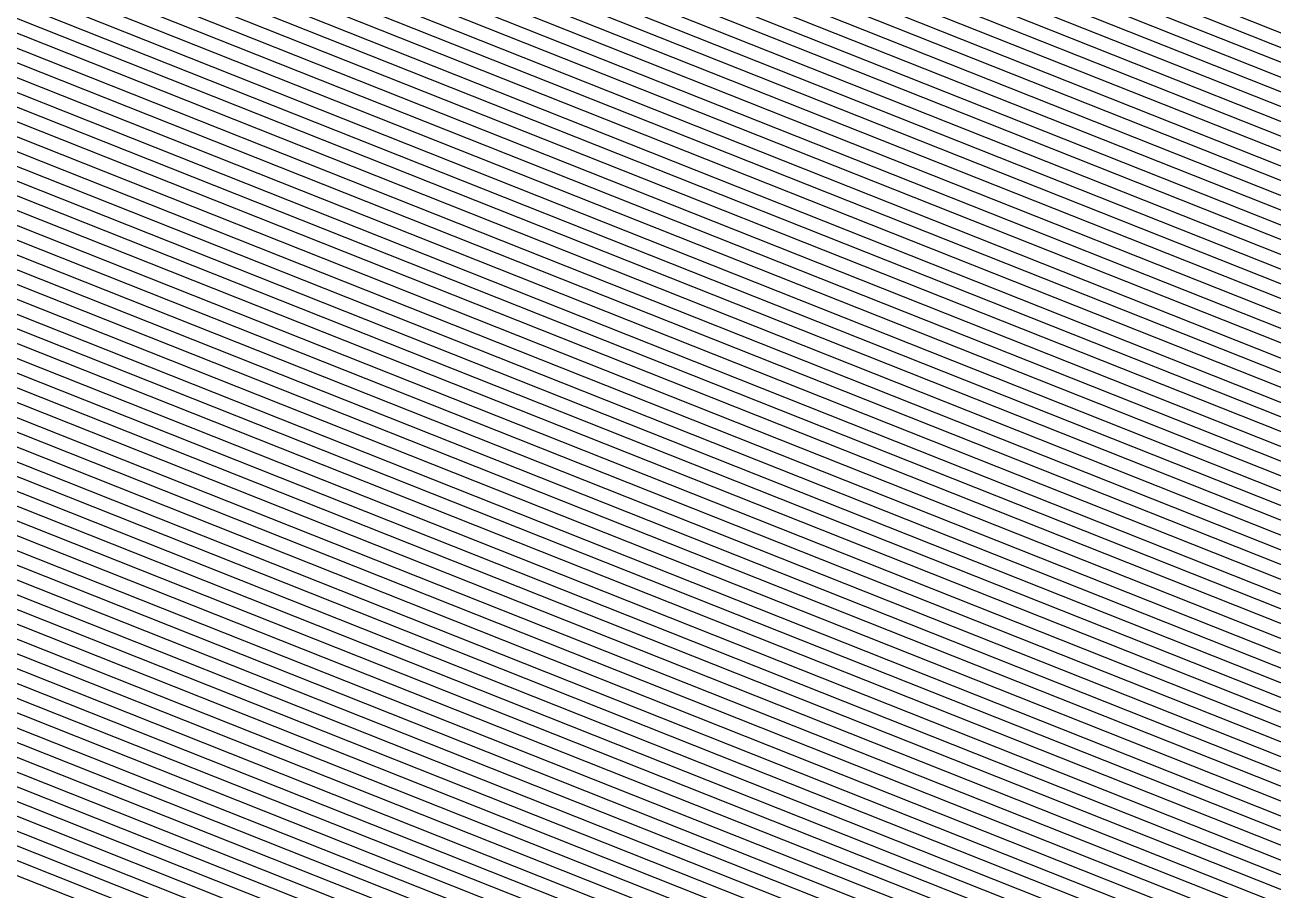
# Model space of a CAD drawing. Extents: x 7084 to 11035, y 13750 to 16729.
# Drawn here: x 8488.24 to 8531.48, y 14605.57 to 14635.54 of the extents above; entities that cross this region are included whole.
import ezdxf

# ---------------------------------------------------------------- set-up
doc = ezdxf.new("R2010")
doc.units = 0
doc.layers.add('Default', color=7, linetype='Continuous')

msp = doc.modelspace()

# ---------------------------------------------------------------- linework, layer by layer
at = {"layer": 'Default'}
for points in [[(8949.299, 16008.687), (9226.127, 15817.39), (9301.122, 15815.047), (9343.306, 15800.204), (9386.272, 15783.799), (9758.672, 15882.745), (9876.632, 15850.716), (10071.071, 15596.754), (10087.549, 15382.37), (10086.768, 15289.407), (10058.645, 15167.54), (10022.393, 14560.669), (9997.395, 14520.828), (9634.882, 14388.899), (9560.668, 14363.901), (9461.456, 14365.463), (9336.225, 14236.833), (8888.027, 14309.394), (8858.367, 14527.076), (8779.466, 14540.356), (8720.095, 14541.919), (8671.661, 14541.919), (8642.756, 14551.293), (8260.47, 14703.011)], [(8955.257, 15983.881), (9212.161, 15806.352), (9297.633, 15803.681), (9345.711, 15786.765), (9394.68, 15768.068), (9740.278, 15859.893), (9874.718, 15823.389), (10055.163, 15587.705), (10070.455, 15388.75), (10069.565, 15282.8), (10037.513, 15143.908), (10003.871, 14580.712), (9975.38, 14535.305), (9638.957, 14412.872), (9554.375, 14384.381), (9441.303, 14386.162), (9325.084, 14266.789), (8909.143, 14334.127), (8881.618, 14536.143), (8791.694, 14551.279), (8724.028, 14553.059), (8668.827, 14553.059), (8635.885, 14563.743), (8281.112, 14704.542)], [(9747.054, 15868.312), (9875.424, 15833.457), (10061.024, 15591.038), (10076.753, 15386.399), (10075.903, 15285.234), (10045.298, 15152.614), (10010.695, 14573.328), (9983.491, 14529.972), (9637.456, 14404.04), (9556.694, 14376.836), (9448.728, 14378.536), (9329.189, 14255.752), (8901.363, 14325.015), (8873.051, 14532.802), (8787.189, 14547.255), (8722.579, 14548.955), (8669.871, 14548.955), (8638.417, 14559.156), (8273.507, 14703.978)], [(9877.841, 15867.975), (10081.118, 15602.469), (10098.345, 15378.34), (10097.632, 15293.58), (10071.991, 15182.466), (10034.092, 14548.01), (10011.299, 14511.684), (9632.308, 14373.759), (9564.643, 14350.966), (9474.185, 14352.391), (9343.261, 14217.914), (8874.691, 14293.772), (8843.682, 14521.349), (8771.743, 14533.458), (8717.611, 14534.882), (8673.45, 14534.882), (8647.096, 14543.43), (8247.434, 14702.044)], [(9877.74, 15866.537), (10080.281, 15601.992), (10097.445, 15378.676), (10096.727, 15293.232), (10070.879, 15181.222), (10033.117, 14549.065), (10010.14, 14512.446), (9632.523, 14375.021), (9564.312, 14352.044), (9473.124, 14353.48), (9342.675, 14219.49), (8875.802, 14295.074), (8844.906, 14521.826), (8772.387, 14534.033), (8717.818, 14535.469), (8673.301, 14535.469), (8646.735, 14544.085), (8248.52, 14702.124)], [(9877.64, 15865.098), (10079.443, 15601.516), (10096.545, 15379.012), (10095.822, 15292.885), (10069.766, 15179.979), (10032.142, 14550.12), (10008.982, 14513.208), (9632.737, 14376.282), (9563.981, 14353.122), (9472.064, 14354.57), (9342.088, 14221.067), (8876.913, 14296.376), (8846.13, 14522.304), (8773.03, 14534.608), (8718.025, 14536.055), (8673.152, 14536.055), (8646.373, 14544.74), (8249.606, 14702.205)], [(9877.438, 15862.222), (10077.769, 15600.564), (10094.746, 15379.683), (10094.011, 15292.189), (10067.542, 15177.491), (10030.192, 14552.229), (10006.664, 14514.732), (9633.166, 14378.806), (9563.318, 14355.278), (9469.942, 14356.748), (9340.916, 14224.22), (8879.136, 14298.98), (8848.577, 14523.258), (8774.318, 14535.757), (8718.439, 14537.228), (8672.854, 14537.228), (8645.65, 14546.051), (8251.779, 14702.366)], [(9877.337, 15860.784), (10076.932, 15600.087), (10093.846, 15380.019), (10093.105, 15291.841), (10066.43, 15176.247), (10029.217, 14553.284), (10005.506, 14515.494), (9633.381, 14380.067), (9562.987, 14356.356), (9468.881, 14357.838), (9340.329, 14225.797), (8880.247, 14300.281), (8849.801, 14523.735), (8774.961, 14536.332), (8718.646, 14537.814), (8672.705, 14537.814), (8645.288, 14546.706), (8252.866, 14702.447)], [(9877.237, 15859.346), (10076.094, 15599.611), (10092.947, 15380.355), (10092.2, 15291.494), (10065.318, 15175.003), (10028.242, 14554.339), (10004.347, 14516.256), (9633.595, 14381.329), (9562.656, 14357.434), (9467.821, 14358.927), (9339.743, 14227.373), (8881.359, 14301.583), (8851.025, 14524.213), (8775.605, 14536.907), (8718.853, 14538.4), (8672.556, 14538.4), (8644.926, 14547.361), (8253.952, 14702.527)], [(9877.035, 15856.469), (10074.42, 15598.659), (10091.147, 15381.026), (10090.389, 15290.798), (10063.093, 15172.516), (10026.293, 14556.449), (10002.03, 14517.78), (9634.024, 14383.852), (9561.993, 14359.589), (9465.699, 14361.106), (9338.57, 14230.527), (8883.582, 14304.187), (8853.472, 14525.167), (8776.892, 14538.057), (8719.267, 14539.573), (8672.257, 14539.573), (8644.203, 14548.672), (8256.125, 14702.688)], [(8257.211, 14702.769), (8643.841, 14549.327), (8672.108, 14540.16), (8719.474, 14540.16), (8777.535, 14538.632), (8854.696, 14525.644), (8884.693, 14305.488), (9337.984, 14232.103), (9464.639, 14362.195), (9561.662, 14360.667), (9634.239, 14385.114), (10000.871, 14518.542), (10025.318, 14557.504), (10061.981, 15171.272), (10089.484, 15290.45), (10090.248, 15381.362), (10073.583, 15598.182), (9876.934, 15855.031)], [(9876.834, 15853.593), (10072.745, 15597.706), (10089.348, 15381.698), (10088.578, 15290.103), (10060.869, 15170.028), (10024.343, 14558.559), (9999.712, 14519.304), (9634.453, 14386.376), (9561.331, 14361.745), (9463.578, 14363.285), (9337.397, 14233.68), (8885.804, 14306.79), (8855.919, 14526.121), (8778.179, 14539.206), (8719.681, 14540.746), (8671.959, 14540.746), (8643.48, 14549.982), (8258.297, 14702.85)], [(8259.384, 14702.93), (8643.118, 14550.638), (8671.81, 14541.332), (8719.888, 14541.332), (8778.822, 14539.781), (8857.143, 14526.599), (8886.916, 14308.092), (9336.811, 14235.256), (9462.517, 14364.374), (9561, 14362.823), (9634.668, 14387.638), (9998.554, 14520.066), (10023.368, 14559.614), (10059.757, 15168.784), (10087.673, 15289.755), (10088.449, 15382.034), (10071.908, 15597.23), (9876.733, 15852.154)], [(9732.533, 15850.271), (9873.913, 15811.883), (10048.466, 15583.894), (10063.258, 15391.436), (10062.322, 15280.018), (10028.616, 15133.957), (9996.072, 14589.152), (9966.111, 14541.401), (9640.673, 14422.965), (9551.726, 14393.004), (9432.817, 14394.877), (9320.393, 14279.402), (8918.034, 14344.541), (8891.407, 14539.961), (8796.842, 14555.878), (8725.684, 14557.75), (8667.634, 14557.75), (8632.992, 14568.986), (8289.803, 14705.187)], [(9876.431, 15847.84), (10069.396, 15595.801), (10085.75, 15383.041), (10084.957, 15288.712), (10056.42, 15165.053), (10020.444, 14562.779), (9995.078, 14522.352), (9635.311, 14391.423), (9560.006, 14366.057), (9459.335, 14367.642), (9335.052, 14239.986), (8890.25, 14311.997), (8860.814, 14528.03), (8780.753, 14541.506), (8720.509, 14543.091), (8671.363, 14543.091), (8642.033, 14552.604), (8262.643, 14703.172)], [(9876.33, 15846.401), (10068.559, 15595.325), (10084.85, 15383.377), (10084.051, 15288.364), (10055.308, 15163.809), (10019.469, 14563.834), (9993.919, 14523.114), (9635.526, 14392.684), (9559.675, 14367.135), (9458.274, 14368.732), (9334.466, 14241.563), (8891.361, 14313.299), (8862.038, 14528.507), (8781.397, 14542.081), (8720.716, 14543.678), (8671.213, 14543.678), (8641.672, 14553.259), (8263.729, 14703.253)], [(9295.43, 15796.503), (9347.231, 15778.277), (9399.99, 15758.133), (9728.661, 15845.46), (9873.51, 15806.131), (10045.117, 15581.989), (10059.66, 15392.779), (10058.7, 15278.627), (10024.167, 15128.982), (9992.172, 14593.372), (9961.476, 14544.449), (9641.531, 14428.012), (9550.401, 14397.316), (9428.574, 14399.234), (9318.048, 14285.708), (8922.479, 14349.748), (8896.302, 14541.87), (8799.416, 14558.177), (8726.512, 14560.096), (8667.038, 14560.096), (8631.545, 14571.607), (8294.149, 14705.509)], [(9876.229, 15844.963), (10067.722, 15594.848), (10083.95, 15383.713), (10083.146, 15288.016), (10054.196, 15162.565), (10018.494, 14564.889), (9992.76, 14523.876), (9635.74, 14393.946), (9559.344, 14368.213), (9457.214, 14369.821), (9333.879, 14243.139), (8892.473, 14314.601), (8863.262, 14528.985), (8782.04, 14542.656), (8720.923, 14544.264), (8671.064, 14544.264), (8641.31, 14553.914), (8264.816, 14703.333)], [(9876.129, 15843.525), (10066.885, 15594.372), (10083.051, 15384.049), (10082.241, 15287.668), (10053.084, 15161.321), (10017.519, 14565.944), (9991.602, 14524.638), (9635.955, 14395.208), (9559.012, 14369.29), (9456.153, 14370.91), (9333.293, 14244.716), (8893.584, 14315.902), (8864.485, 14529.462), (8782.684, 14543.231), (8721.13, 14544.85), (8670.915, 14544.85), (8640.948, 14554.569), (8265.902, 14703.414)], [(9876.028, 15842.087), (10066.048, 15593.896), (10082.151, 15384.384), (10081.335, 15287.321), (10051.971, 15160.077), (10016.544, 14566.998), (9990.443, 14525.4), (9636.169, 14396.47), (9558.681, 14370.368), (9455.092, 14372), (9332.707, 14246.293), (8894.695, 14317.204), (8865.709, 14529.939), (8783.327, 14543.805), (8721.337, 14545.437), (8670.766, 14545.437), (8640.587, 14555.225), (8266.989, 14703.494)], [(9875.826, 15839.21), (10064.373, 15592.943), (10080.352, 15385.056), (10079.524, 15286.625), (10049.747, 15157.59), (10014.594, 14569.108), (9988.126, 14526.924), (9636.598, 14398.993), (9558.019, 14372.524), (9452.971, 14374.178), (9331.534, 14249.446), (8896.918, 14319.808), (8868.157, 14530.894), (8784.614, 14544.955), (8721.751, 14546.609), (8670.468, 14546.609), (8639.863, 14556.535), (8269.161, 14703.656)], [(9875.222, 15830.581), (10059.35, 15590.086), (10074.954, 15387.071), (10074.092, 15284.539), (10043.074, 15150.127), (10008.745, 14575.438), (9981.173, 14531.496), (9637.885, 14406.563), (9556.031, 14378.991), (9446.606, 14380.715), (9328.016, 14258.906), (8903.586, 14327.618), (8875.499, 14533.757), (8788.476, 14548.404), (8722.993, 14550.128), (8669.573, 14550.128), (8637.693, 14560.467), (8275.68, 14704.139)], [(8277.853, 14704.3), (8636.97, 14561.777), (8669.275, 14551.3), (8723.407, 14551.3), (8789.763, 14549.554), (8877.946, 14534.711), (8905.809, 14330.222), (9326.843, 14262.059), (9444.485, 14382.893), (9555.369, 14381.147), (9638.314, 14409.087), (9978.856, 14533.02), (10006.795, 14577.548), (10040.85, 15147.639), (10072.281, 15283.843), (10073.154, 15387.742), (10057.675, 15589.133), (9875.021, 15827.704)], [(9192.316, 15790.667), (9292.677, 15787.531), (9349.13, 15767.668), (9406.628, 15745.714), (9714.14, 15827.419), (9871.999, 15784.557), (10032.558, 15574.845), (10046.165, 15397.816), (10045.119, 15273.411), (10007.484, 15110.324), (9977.549, 14609.195), (9944.096, 14555.879), (9644.748, 14446.938), (9545.433, 14413.484), (9412.664, 14415.575), (9309.253, 14309.357), (8939.15, 14369.275), (8914.658, 14549.028), (8809.07, 14566.8), (8729.617, 14568.891), (8664.801, 14568.891), (8626.12, 14581.436), (8310.445, 14706.718)], [(9874.92, 15826.266), (10056.838, 15588.657), (10072.255, 15388.078), (10071.376, 15283.495), (10039.737, 15146.395), (10005.821, 14578.603), (9977.697, 14533.781), (9638.528, 14410.348), (9555.038, 14382.225), (9443.424, 14383.983), (9326.257, 14263.636), (8906.92, 14331.524), (8879.17, 14535.188), (8790.407, 14550.129), (8723.614, 14551.887), (8669.126, 14551.887), (8636.608, 14562.433), (8278.939, 14704.381)], [(9349.509, 15765.546), (9407.956, 15743.23), (9711.235, 15823.811), (9871.697, 15780.242), (10030.046, 15573.417), (10043.466, 15398.824), (10042.403, 15272.367), (10004.148, 15106.593), (9974.625, 14612.36), (9940.62, 14558.165), (9645.391, 14450.723), (9544.439, 14416.718), (9409.481, 14418.843), (9307.493, 14314.087), (8942.484, 14373.18), (8918.329, 14550.459), (8811.001, 14568.525), (8730.238, 14570.65), (8664.354, 14570.65), (8625.035, 14583.402), (8313.704, 14706.96)], [(9710.267, 15822.608), (9871.596, 15778.804), (10029.209, 15572.94), (10042.566, 15399.159), (10041.498, 15272.02), (10003.035, 15105.349), (9973.65, 14613.415), (9939.461, 14558.927), (9645.606, 14451.985), (9544.108, 14417.796), (9408.421, 14419.933), (9306.907, 14315.664), (8943.595, 14374.482), (8919.553, 14550.937), (8811.644, 14569.099), (8730.446, 14571.236), (8664.205, 14571.236), (8624.674, 14584.057), (8314.79, 14707.04)], [(9874.618, 15821.951), (10054.326, 15587.228), (10069.556, 15389.085), (10068.66, 15282.452), (10036.401, 15142.664), (10002.896, 14581.767), (9974.221, 14536.067), (9639.172, 14414.133), (9554.044, 14385.459), (9440.242, 14387.251), (9324.498, 14268.365), (8910.254, 14335.429), (8882.841, 14536.62), (8792.337, 14551.854), (8724.235, 14553.646), (8668.678, 14553.646), (8635.523, 14564.399), (8282.198, 14704.623)], [(9874.517, 15820.513), (10053.489, 15586.752), (10068.656, 15389.421), (10067.754, 15282.104), (10035.289, 15141.42), (10001.921, 14582.822), (9973.063, 14536.829), (9639.386, 14415.395), (9553.713, 14386.537), (9439.181, 14388.34), (9323.911, 14269.942), (8911.366, 14336.731), (8884.065, 14537.097), (8792.981, 14552.428), (8724.442, 14554.232), (8668.529, 14554.232), (8635.162, 14565.054), (8283.285, 14704.703)], [(9874.416, 15819.075), (10052.652, 15586.276), (10067.757, 15389.757), (10066.849, 15281.757), (10034.177, 15140.176), (10000.946, 14583.877), (9971.904, 14537.591), (9639.601, 14416.657), (9553.382, 14387.615), (9438.121, 14389.43), (9323.325, 14271.519), (8912.477, 14338.033), (8885.289, 14537.575), (8793.624, 14553.003), (8724.649, 14554.818), (8668.38, 14554.818), (8634.8, 14565.709), (8284.371, 14704.784)], [(9291.208, 15782.745), (9350.142, 15762.009), (9410.168, 15739.09), (9706.395, 15817.797), (9871.193, 15773.051), (10025.86, 15571.035), (10038.968, 15400.503), (10037.876, 15270.629), (9998.587, 15100.374), (9969.75, 14617.635), (9934.826, 14561.975), (9646.464, 14457.031), (9542.783, 14422.107), (9404.178, 14424.29), (9304.562, 14321.97), (8948.041, 14379.689), (8924.448, 14552.845), (8814.218, 14571.399), (8731.274, 14573.582), (8663.608, 14573.582), (8623.227, 14586.678), (8319.136, 14707.363)], [(9874.316, 15817.636), (10051.815, 15585.799), (10066.857, 15390.093), (10065.944, 15281.409), (10033.064, 15138.932), (9999.971, 14584.932), (9970.745, 14538.353), (9639.815, 14417.919), (9553.051, 14388.693), (9437.06, 14390.519), (9322.739, 14273.095), (8913.588, 14339.334), (8886.512, 14538.052), (8794.268, 14553.578), (8724.856, 14555.405), (8668.231, 14555.405), (8634.438, 14566.364), (8285.457, 14704.864)], [(9874.215, 15816.198), (10050.977, 15585.323), (10065.957, 15390.429), (10065.038, 15281.061), (10031.952, 15137.688), (9998.996, 14585.987), (9969.587, 14539.115), (9640.03, 14419.18), (9552.719, 14389.77), (9435.999, 14391.609), (9322.152, 14274.672), (8914.7, 14340.636), (8887.736, 14538.529), (8794.911, 14554.153), (8725.063, 14555.991), (8668.082, 14555.991), (8634.077, 14567.02), (8286.544, 14704.945)], [(8287.63, 14705.026), (8633.715, 14567.675), (8667.933, 14556.577), (8725.27, 14556.577), (8795.555, 14554.728), (8888.96, 14539.006), (8915.811, 14341.938), (9321.566, 14276.248), (9434.939, 14392.698), (9552.388, 14390.848), (9640.244, 14420.442), (9968.428, 14539.877), (9998.022, 14587.042), (10030.84, 15136.445), (10064.133, 15280.713), (10065.058, 15390.764), (10050.14, 15584.847), (9874.114, 15814.76)], [(8288.717, 14705.106), (8633.353, 14568.33), (8667.784, 14557.164), (8725.477, 14557.164), (8796.199, 14555.303), (8890.184, 14539.483), (8916.923, 14343.24), (9320.98, 14277.825), (9433.878, 14393.787), (9552.057, 14391.926), (9640.459, 14421.704), (9967.269, 14540.639), (9997.047, 14588.097), (10029.728, 15135.201), (10063.227, 15280.366), (10064.158, 15391.1), (10049.303, 15584.371), (9874.013, 15813.322)], [(9873.812, 15810.445), (10047.628, 15583.418), (10062.359, 15391.772), (10061.417, 15279.67), (10027.503, 15132.713), (9995.097, 14590.207), (9964.952, 14542.163), (9640.887, 14424.227), (9551.394, 14394.082), (9431.756, 14395.966), (9319.807, 14280.978), (8919.145, 14345.843), (8892.631, 14540.438), (8797.486, 14556.452), (8725.891, 14558.336), (8667.485, 14558.336), (8632.63, 14569.641), (8290.889, 14705.267)], [(8291.976, 14705.348), (8632.268, 14570.296), (8667.336, 14558.923), (8726.098, 14558.923), (8798.129, 14557.027), (8893.855, 14540.915), (8920.257, 14347.145), (9319.221, 14282.555), (9430.696, 14397.055), (9551.063, 14395.16), (9641.102, 14425.489), (9963.793, 14542.925), (9994.122, 14591.262), (10026.391, 15131.469), (10060.511, 15279.322), (10061.459, 15392.108), (10046.791, 15582.942), (9873.711, 15809.007)], [(9873.61, 15807.569), (10045.954, 15582.466), (10060.559, 15392.443), (10059.606, 15278.975), (10025.279, 15130.225), (9993.147, 14592.317), (9962.635, 14543.687), (9641.316, 14426.75), (9550.732, 14396.238), (9429.635, 14398.145), (9318.634, 14284.132), (8921.368, 14348.447), (8895.078, 14541.392), (8798.773, 14557.602), (8726.305, 14559.509), (8667.187, 14559.509), (8631.907, 14570.951), (8293.062, 14705.429)], [(9873.409, 15804.692), (10044.279, 15581.513), (10058.76, 15393.115), (10057.795, 15278.279), (10023.055, 15127.738), (9991.197, 14594.427), (9960.317, 14545.211), (9641.745, 14429.274), (9550.07, 14398.394), (9427.514, 14400.324), (9317.461, 14287.285), (8923.591, 14351.05), (8897.526, 14542.347), (8800.06, 14558.752), (8726.719, 14560.682), (8666.889, 14560.682), (8631.184, 14572.262), (8295.235, 14705.59)], [(9873.308, 15803.254), (10043.442, 15581.037), (10057.86, 15393.451), (10056.89, 15277.931), (10021.943, 15126.494), (9990.223, 14595.481), (9959.159, 14545.973), (9641.96, 14430.536), (9549.738, 14399.471), (9426.453, 14401.413), (9316.875, 14288.861), (8924.702, 14352.352), (8898.75, 14542.824), (8800.704, 14559.327), (8726.926, 14561.268), (8666.74, 14561.268), (8630.822, 14572.917), (8296.321, 14705.67)], [(9873.208, 15801.816), (10042.605, 15580.561), (10056.961, 15393.787), (10055.984, 15277.584), (10020.83, 15125.25), (9989.248, 14596.536), (9958, 14546.735), (9642.174, 14431.797), (9549.407, 14400.549), (9425.392, 14402.502), (9316.289, 14290.438), (8925.814, 14353.654), (8899.973, 14543.301), (8801.347, 14559.902), (8727.133, 14561.855), (8666.591, 14561.855), (8630.46, 14573.573), (8297.408, 14705.751)], [(8299.581, 14705.912), (8629.737, 14574.883), (8666.292, 14563.027), (8727.547, 14563.027), (8802.634, 14561.051), (8902.421, 14544.256), (8928.036, 14356.257), (9315.116, 14293.591), (9423.271, 14404.681), (9548.745, 14402.705), (9642.603, 14434.321), (9955.682, 14548.259), (9987.298, 14598.646), (10018.606, 15122.762), (10054.173, 15276.888), (10055.161, 15394.458), (10040.93, 15579.608), (9873.006, 15798.939)], [(9872.905, 15797.501), (10040.093, 15579.132), (10054.262, 15394.794), (10053.268, 15276.54), (10017.494, 15121.519), (9986.323, 14599.701), (9954.524, 14549.021), (9642.818, 14435.582), (9548.414, 14403.783), (9422.21, 14405.771), (9314.53, 14295.168), (8929.148, 14357.559), (8903.644, 14544.733), (8803.278, 14561.626), (8727.754, 14563.614), (8666.143, 14563.614), (8629.375, 14575.538), (8300.667, 14705.993)], [(9872.704, 15794.625), (10038.419, 15578.179), (10052.462, 15395.466), (10051.457, 15275.845), (10015.269, 15119.031), (9984.373, 14601.811), (9952.206, 14550.545), (9643.247, 14438.106), (9547.751, 14405.939), (9420.089, 14407.949), (9313.357, 14298.321), (8931.37, 14360.163), (8906.092, 14545.687), (8804.565, 14562.776), (8728.168, 14564.786), (8665.845, 14564.786), (8628.652, 14576.849), (8302.84, 14706.154)], [(8303.926, 14706.235), (8628.29, 14577.504), (8665.696, 14565.373), (8728.375, 14565.373), (8805.208, 14563.351), (8907.316, 14546.164), (8932.482, 14361.464), (9312.771, 14299.898), (9419.028, 14409.039), (9547.42, 14407.017), (9643.461, 14439.368), (9951.048, 14551.307), (9983.399, 14602.866), (10014.157, 15117.787), (10050.552, 15275.497), (10051.563, 15395.801), (10037.582, 15577.703), (9872.603, 15793.186)], [(9170.265, 15773.239), (9287.169, 15769.585), (9352.927, 15746.448), (9419.904, 15720.875), (9685.097, 15791.337), (9868.977, 15741.41), (10007.441, 15560.557), (10019.175, 15407.89), (10017.957, 15262.978), (9974.119, 15073.009), (9948.303, 14640.843), (9909.335, 14578.738), (9651.182, 14484.789), (9535.496, 14445.821), (9380.842, 14448.257), (9291.662, 14356.656), (8972.491, 14408.328), (8951.369, 14563.344), (8828.377, 14584.046), (8735.828, 14586.481), (8660.327, 14586.481), (8615.271, 14601.094), (8343.037, 14709.136)], [(9872.402, 15790.31), (10035.907, 15576.75), (10049.763, 15396.473), (10048.741, 15274.802), (10011.933, 15115.3), (9981.449, 14604.976), (9948.73, 14552.831), (9643.89, 14441.891), (9546.757, 14409.173), (9416.906, 14411.217), (9311.598, 14303.051), (8934.704, 14364.068), (8909.763, 14547.119), (8806.496, 14564.501), (8728.789, 14566.545), (8665.398, 14566.545), (8627.567, 14578.815), (8306.099, 14706.396)], [(9872.2, 15787.433), (10034.233, 15575.798), (10047.964, 15397.145), (10046.93, 15274.106), (10009.708, 15112.812), (9979.499, 14607.086), (9946.413, 14554.355), (9644.319, 14444.414), (9546.095, 14411.328), (9414.785, 14413.396), (9310.425, 14306.204), (8936.927, 14366.671), (8912.21, 14548.073), (8807.783, 14565.65), (8729.203, 14567.718), (8665.099, 14567.718), (8626.844, 14580.125), (8308.272, 14706.557)], [(9871.898, 15783.119), (10031.721, 15574.369), (10045.265, 15398.152), (10044.214, 15273.063), (10006.372, 15109.08), (9976.574, 14610.25), (9942.937, 14556.641), (9644.962, 14448.199), (9545.101, 14414.562), (9411.603, 14416.664), (9308.666, 14310.934), (8940.261, 14370.577), (8915.882, 14549.505), (8809.713, 14567.375), (8729.824, 14569.477), (8664.652, 14569.477), (8625.759, 14582.091), (8311.531, 14706.799)], [(9871.797, 15781.68), (10030.884, 15573.893), (10044.366, 15398.488), (10043.309, 15272.715), (10005.26, 15107.837), (9975.6, 14611.305), (9941.778, 14557.403), (9645.177, 14449.461), (9544.77, 14415.64), (9410.542, 14417.754), (9308.08, 14312.511), (8941.373, 14371.879), (8917.105, 14549.982), (8810.357, 14567.95), (8730.031, 14570.064), (8664.503, 14570.064), (8625.397, 14582.746), (8312.617, 14706.879)], [(9871.495, 15777.366), (10028.372, 15572.464), (10041.667, 15399.495), (10040.592, 15271.672), (10001.923, 15104.105), (9972.675, 14614.47), (9938.302, 14559.689), (9645.82, 14453.246), (9543.777, 14418.874), (9407.36, 14421.022), (9306.321, 14317.241), (8944.707, 14375.784), (8920.776, 14551.414), (8812.288, 14569.674), (8730.653, 14571.823), (8664.055, 14571.823), (8624.312, 14584.712), (8315.877, 14707.121)], [(9871.092, 15771.613), (10025.023, 15570.559), (10038.068, 15400.838), (10036.971, 15270.281), (9997.474, 15099.13), (9968.776, 14618.69), (9933.668, 14562.737), (9646.678, 14458.293), (9542.452, 14423.185), (9403.117, 14425.379), (9303.975, 14323.547), (8949.152, 14380.991), (8925.671, 14553.323), (8814.862, 14571.974), (8731.481, 14574.168), (8663.459, 14574.168), (8622.865, 14587.333), (8320.222, 14707.443)], [(9870.891, 15768.736), (10023.349, 15569.606), (10036.269, 15401.51), (10035.16, 15269.585), (9995.25, 15096.642), (9966.826, 14620.8), (9931.35, 14564.261), (9647.107, 14460.817), (9541.789, 14425.341), (9400.996, 14427.558), (9302.803, 14326.7), (8951.375, 14383.594), (8928.119, 14554.277), (8816.149, 14573.123), (8731.895, 14575.341), (8663.161, 14575.341), (8622.142, 14588.644), (8322.395, 14707.605)], [(9870.689, 15765.86), (10021.674, 15568.654), (10034.469, 15402.182), (10033.349, 15268.89), (9993.026, 15094.154), (9964.876, 14622.91), (9929.033, 14565.785), (9647.536, 14463.34), (9541.127, 14427.497), (9398.874, 14429.737), (9301.63, 14329.854), (8953.598, 14386.198), (8930.566, 14555.232), (8817.436, 14574.273), (8732.309, 14576.513), (8662.862, 14576.513), (8621.419, 14589.955), (8324.568, 14707.766)], [(9870.589, 15764.421), (10020.837, 15568.178), (10033.57, 15402.517), (10032.444, 15268.542), (9991.914, 15092.911), (9963.901, 14623.964), (9927.874, 14566.546), (9647.751, 14464.602), (9540.796, 14428.575), (9397.814, 14430.826), (9301.044, 14331.43), (8954.709, 14387.5), (8931.79, 14555.709), (8818.08, 14574.848), (8732.516, 14577.1), (8662.713, 14577.1), (8621.057, 14590.61), (8325.654, 14707.846)], [(9870.488, 15762.983), (10020, 15567.701), (10032.67, 15402.853), (10031.538, 15268.194), (9990.801, 15091.667), (9962.926, 14625.019), (9926.715, 14567.308), (9647.965, 14465.863), (9540.464, 14429.653), (9396.753, 14431.916), (9300.457, 14333.007), (8955.82, 14388.802), (8933.014, 14556.186), (8818.723, 14575.423), (8732.723, 14577.686), (8662.564, 14577.686), (8620.696, 14591.265), (8326.741, 14707.927)], [(9870.387, 15761.545), (10019.162, 15567.225), (10031.77, 15403.189), (10030.633, 15267.847), (9989.689, 15090.423), (9961.951, 14626.074), (9925.557, 14568.07), (9648.18, 14467.125), (9540.133, 14430.73), (9395.692, 14433.005), (9299.871, 14334.583), (8956.932, 14390.103), (8934.237, 14556.663), (8819.367, 14575.998), (8732.93, 14578.272), (8662.415, 14578.272), (8620.334, 14591.92), (8327.827, 14708.008)], [(8333.259, 14708.411), (8618.526, 14595.197), (8661.669, 14581.204), (8733.965, 14581.204), (8822.585, 14578.872), (8940.356, 14559.049), (8962.489, 14396.612), (9296.939, 14342.467), (9390.389, 14438.452), (9538.477, 14436.12), (9649.252, 14473.434), (9919.763, 14571.88), (9957.077, 14631.349), (9984.128, 15084.204), (10026.106, 15266.108), (10027.272, 15404.868), (10014.976, 15564.844), (9869.884, 15754.354)], [(9869.783, 15752.916), (10014.139, 15564.368), (10026.372, 15405.204), (10025.201, 15265.76), (9983.016, 15082.96), (9956.102, 14632.404), (9918.605, 14572.642), (9649.466, 14474.695), (9538.146, 14437.198), (9389.328, 14439.541), (9296.353, 14344.043), (8963.6, 14397.914), (8941.58, 14559.526), (8823.228, 14579.447), (8734.172, 14581.791), (8661.52, 14581.791), (8618.164, 14595.852), (8334.345, 14708.491)], [(9869.38, 15747.163), (10010.79, 15562.463), (10022.774, 15406.547), (10021.579, 15264.369), (9978.567, 15077.985), (9952.203, 14636.624), (9913.97, 14575.69), (9650.324, 14479.742), (9536.821, 14441.509), (9385.085, 14443.899), (9294.007, 14350.35), (8968.045, 14403.121), (8946.474, 14561.435), (8825.802, 14581.746), (8735, 14584.136), (8660.924, 14584.136), (8616.717, 14598.473), (8338.691, 14708.814)], [(9869.279, 15745.724), (10009.953, 15561.986), (10021.874, 15406.883), (10020.674, 15264.021), (9977.455, 15076.741), (9951.228, 14637.678), (9912.811, 14576.452), (9650.539, 14481.004), (9536.49, 14442.587), (9384.024, 14444.988), (9293.421, 14351.926), (8969.157, 14404.423), (8947.698, 14561.913), (8826.446, 14582.321), (8735.207, 14584.722), (8660.775, 14584.722), (8616.356, 14599.129), (8339.777, 14708.894)], [(9869.179, 15744.286), (10009.115, 15561.51), (10020.975, 15407.219), (10019.768, 15263.674), (9976.343, 15075.497), (9950.253, 14638.733), (9911.653, 14577.214), (9650.753, 14482.266), (9536.159, 14443.665), (9382.964, 14446.078), (9292.835, 14353.503), (8970.268, 14405.725), (8948.922, 14562.39), (8827.09, 14582.896), (8735.414, 14585.309), (8660.626, 14585.309), (8615.994, 14599.784), (8340.864, 14708.975)], [(9869.078, 15742.848), (10008.278, 15561.034), (10020.075, 15407.554), (10018.863, 15263.326), (9975.231, 15074.253), (9949.278, 14639.788), (9910.494, 14577.976), (9650.968, 14483.527), (9535.827, 14444.743), (9381.903, 14447.167), (9292.248, 14355.079), (8971.38, 14407.026), (8950.146, 14562.867), (8827.733, 14583.471), (8735.621, 14585.895), (8660.476, 14585.895), (8615.632, 14600.439), (8341.95, 14709.055)], [(8271.334, 14703.817), (8639.14, 14557.846), (8670.17, 14547.782), (8722.165, 14547.782), (8785.902, 14546.105), (8870.604, 14531.848), (8899.141, 14322.411), (9330.361, 14252.599), (9450.849, 14376.357), (9557.356, 14374.68), (9637.027, 14401.516), (9985.808, 14528.448), (10012.645, 14571.218), (10047.523, 15155.102), (10077.714, 15285.93), (10078.552, 15385.728), (10062.699, 15591.991)], [(8276.766, 14704.22), (8637.332, 14561.122), (8669.424, 14550.714), (8723.2, 14550.714), (8789.119, 14548.979), (8876.723, 14534.234), (8904.698, 14328.92), (9327.429, 14260.482), (9445.546, 14381.804), (9555.7, 14380.069), (9638.099, 14407.825), (9980.015, 14532.258), (10007.77, 14576.493), (10041.962, 15148.883)], [(8280.025, 14704.462), (8636.247, 14563.088), (8668.977, 14552.473), (8723.821, 14552.473), (8791.05, 14550.704), (8880.394, 14535.666), (8908.032, 14332.825), (9325.67, 14265.212), (9442.364, 14385.072), (9554.707, 14383.303), (9638.743, 14411.61), (9976.539, 14534.543), (10004.846, 14579.658), (10038.625, 15145.151)], [(8318.049, 14707.282), (8623.589, 14586.023), (8663.757, 14572.995), (8731.067, 14572.995), (8813.575, 14570.824), (8923.224, 14552.368), (8946.929, 14378.387), (9305.148, 14320.394), (9405.239, 14423.201), (9543.114, 14421.029), (9646.249, 14455.77), (9935.985, 14561.213), (9970.725, 14616.58), (9999.699, 15101.617)], [(8736.035, 14587.068), (8660.178, 14587.068), (8614.909, 14601.75), (8344.123, 14709.217)], [(8829.664, 14585.196), (8736.242, 14587.654), (8660.029, 14587.654), (8614.547, 14602.405), (8345.209, 14709.297)], [(8335.432, 14708.572), (8617.802, 14596.507), (8661.371, 14582.377), (8734.379, 14582.377), (8823.872, 14580.022), (8942.803, 14560.004), (8964.711, 14399.216), (9295.766, 14345.62), (9388.267, 14440.631), (9537.815, 14438.276), (9649.681, 14475.957), (9917.446, 14573.404)], [(9649.895, 14477.219), (9537.483, 14439.354), (9387.206, 14441.72), (9295.18, 14347.196), (8965.823, 14400.517), (8944.027, 14560.481), (8824.515, 14580.597), (8734.586, 14582.963), (8661.222, 14582.963), (8617.441, 14597.163), (8336.518, 14708.652)], [(9650.11, 14478.48), (9537.152, 14440.432), (9386.146, 14442.81), (9294.594, 14348.773), (8966.934, 14401.819), (8945.251, 14560.958), (8825.159, 14581.172), (8734.793, 14583.55), (8661.073, 14583.55), (8617.079, 14597.818), (8337.605, 14708.733)], [(8328.913, 14708.088), (8619.972, 14592.576), (8662.266, 14578.859), (8733.137, 14578.859), (8820.01, 14576.573), (8935.461, 14557.14), (8958.043, 14391.405), (9299.285, 14336.16), (9394.631, 14434.095), (9539.802, 14431.808), (9648.394, 14468.387), (9924.398, 14568.832), (9960.977, 14627.129)], [(8733.344, 14579.445), (8662.117, 14579.445), (8619.611, 14593.231), (8330, 14708.169)], [(8331.086, 14708.249), (8619.249, 14593.886), (8661.968, 14580.032), (8733.551, 14580.032), (8821.298, 14577.722), (8937.908, 14558.095), (8960.266, 14394.009), (9298.112, 14339.313), (9392.51, 14436.273), (9539.14, 14433.964), (9648.823, 14470.91), (9922.081, 14570.356), (9959.027, 14629.239)], [(8332.173, 14708.33), (8618.887, 14594.542), (8661.819, 14580.618), (8733.758, 14580.618), (8821.941, 14578.297), (8939.132, 14558.572), (8961.377, 14395.31), (9297.525, 14340.89)], [(8323.481, 14707.685), (8621.78, 14589.299), (8663.012, 14575.927), (8732.102, 14575.927), (8816.793, 14573.698), (8929.342, 14554.754), (8952.486, 14384.896), (9302.216, 14328.277), (9399.935, 14428.648)], [(8321.309, 14707.524), (8622.504, 14587.989), (8663.31, 14574.754), (8731.688, 14574.754), (8815.505, 14572.549), (8926.895, 14553.8), (8950.264, 14382.293), (9303.389, 14325.124), (9402.056, 14426.469), (9542.12, 14424.263), (9646.893, 14459.555), (9932.509, 14563.499)], [(9646.035, 14454.508), (9543.445, 14419.952), (9406.299, 14422.111), (9305.734, 14318.817), (8945.818, 14377.086), (8922, 14551.891), (8812.931, 14570.249), (8730.86, 14572.409), (8663.906, 14572.409), (8623.95, 14585.368), (8316.963, 14707.202)], [(8665.248, 14567.132), (8627.205, 14579.47), (8307.185, 14706.476)], [(9945.254, 14555.117), (9644.534, 14445.676), (9545.764, 14412.406), (9413.724, 14414.486), (9309.839, 14307.781), (8938.039, 14367.973), (8913.434, 14548.551), (8808.426, 14566.225), (8729.41, 14568.304), (8664.95, 14568.304), (8626.482, 14580.781), (8309.358, 14706.638)], [(9643.032, 14436.844), (9548.082, 14404.861), (9421.149, 14406.86), (9313.943, 14296.745), (8930.259, 14358.861), (8904.868, 14545.21), (8803.921, 14562.201), (8727.961, 14564.2), (8665.994, 14564.2), (8629.014, 14576.194), (8301.753, 14706.073)], [(8305.013, 14706.315), (8627.929, 14578.16), (8665.547, 14565.959), (8728.582, 14565.959), (8805.852, 14563.926), (8908.539, 14546.642), (8933.593, 14362.766), (9312.184, 14301.474), (9417.967, 14410.128), (9547.089, 14408.095), (9643.676, 14440.629), (9949.889, 14552.069)], [(8801.991, 14560.476), (8727.34, 14562.441), (8666.441, 14562.441), (8630.099, 14574.228), (8298.494, 14705.832)], [(8722.372, 14548.368), (8670.02, 14548.368), (8638.778, 14558.501), (8272.421, 14703.897)], [(8274.593, 14704.059), (8638.055, 14559.812), (8669.722, 14549.541), (8722.786, 14549.541), (8787.832, 14547.829), (8874.275, 14533.28), (8902.475, 14326.317)], [(8670.617, 14546.023), (8640.225, 14555.88), (8268.075, 14703.575)], [(8270.248, 14703.736), (8639.502, 14557.19), (8670.319, 14547.196), (8721.958, 14547.196), (8785.258, 14545.53), (8869.38, 14531.371), (8898.029, 14321.11)], [(8261.557, 14703.091), (8642.395, 14551.948), (8671.512, 14542.505), (8720.302, 14542.505), (8780.11, 14540.931), (8859.591, 14527.553), (8889.138, 14310.695)], [(8255.038, 14702.608), (8644.565, 14548.017), (8672.406, 14538.987), (8719.06, 14538.987), (8776.248, 14537.482), (8852.248, 14524.69), (8882.47, 14302.885), (9339.156, 14228.95), (9466.76, 14360.016)], [(10007.823, 14513.97), (9632.952, 14377.544), (9563.649, 14354.2), (9471.003, 14355.659), (9341.502, 14222.643), (8878.025, 14297.678), (8847.353, 14522.781), (8773.674, 14535.182), (8718.232, 14536.641), (8673.003, 14536.641), (8646.011, 14545.395), (8250.693, 14702.286)], [(8246.347, 14701.963), (8647.458, 14542.774), (8673.599, 14534.296), (8717.404, 14534.296), (8771.1, 14532.883), (8842.459, 14520.872), (8873.579, 14292.471), (9343.847, 14216.337), (9475.246, 14351.301)]]:
    msp.add_lwpolyline(points, dxfattribs=at)

doc.saveas('drawing.dxf')
